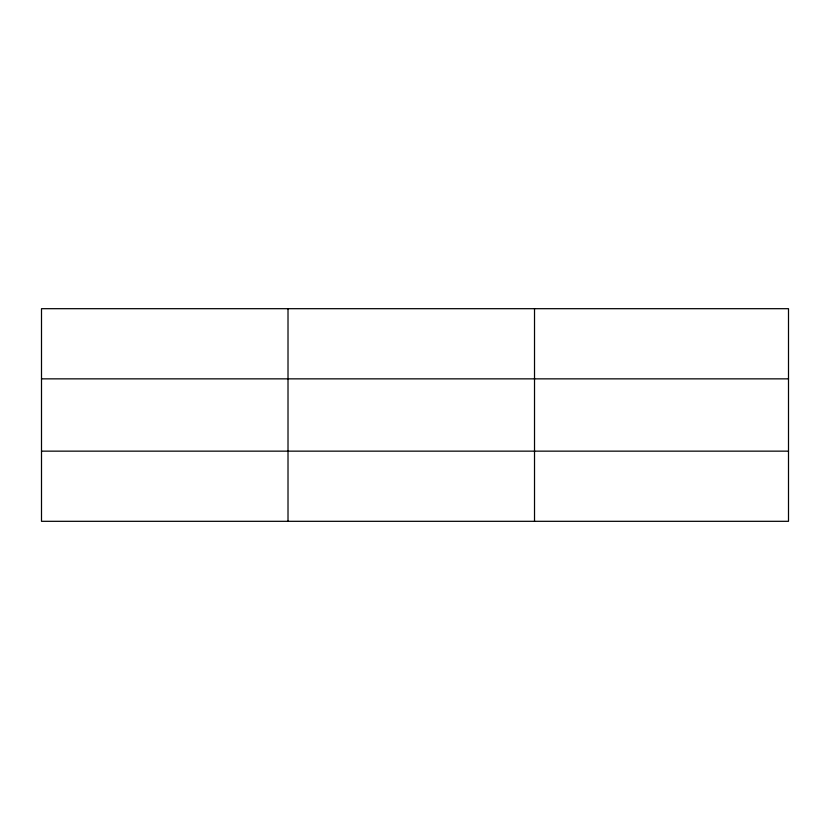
<?xml version="1.0" encoding="UTF-8"?>
<svg xmlns="http://www.w3.org/2000/svg" width="830" height="830" viewBox="0 0 830 830"><rect width="100%" height="100%" fill="white"/><g stroke="black" fill="none" stroke-linecap="round" stroke-linejoin="round"><path stroke-width="1.25" d="M288.01 308.687L288.01 521.313M534.52 308.687L534.52 521.313M788.5 451.147L788.5 521.313L41.5 521.313L41.5 308.687L788.5 308.687L788.5 451.147L41.5 451.147M41.5 378.854L788.5 378.854"/></g></svg>
